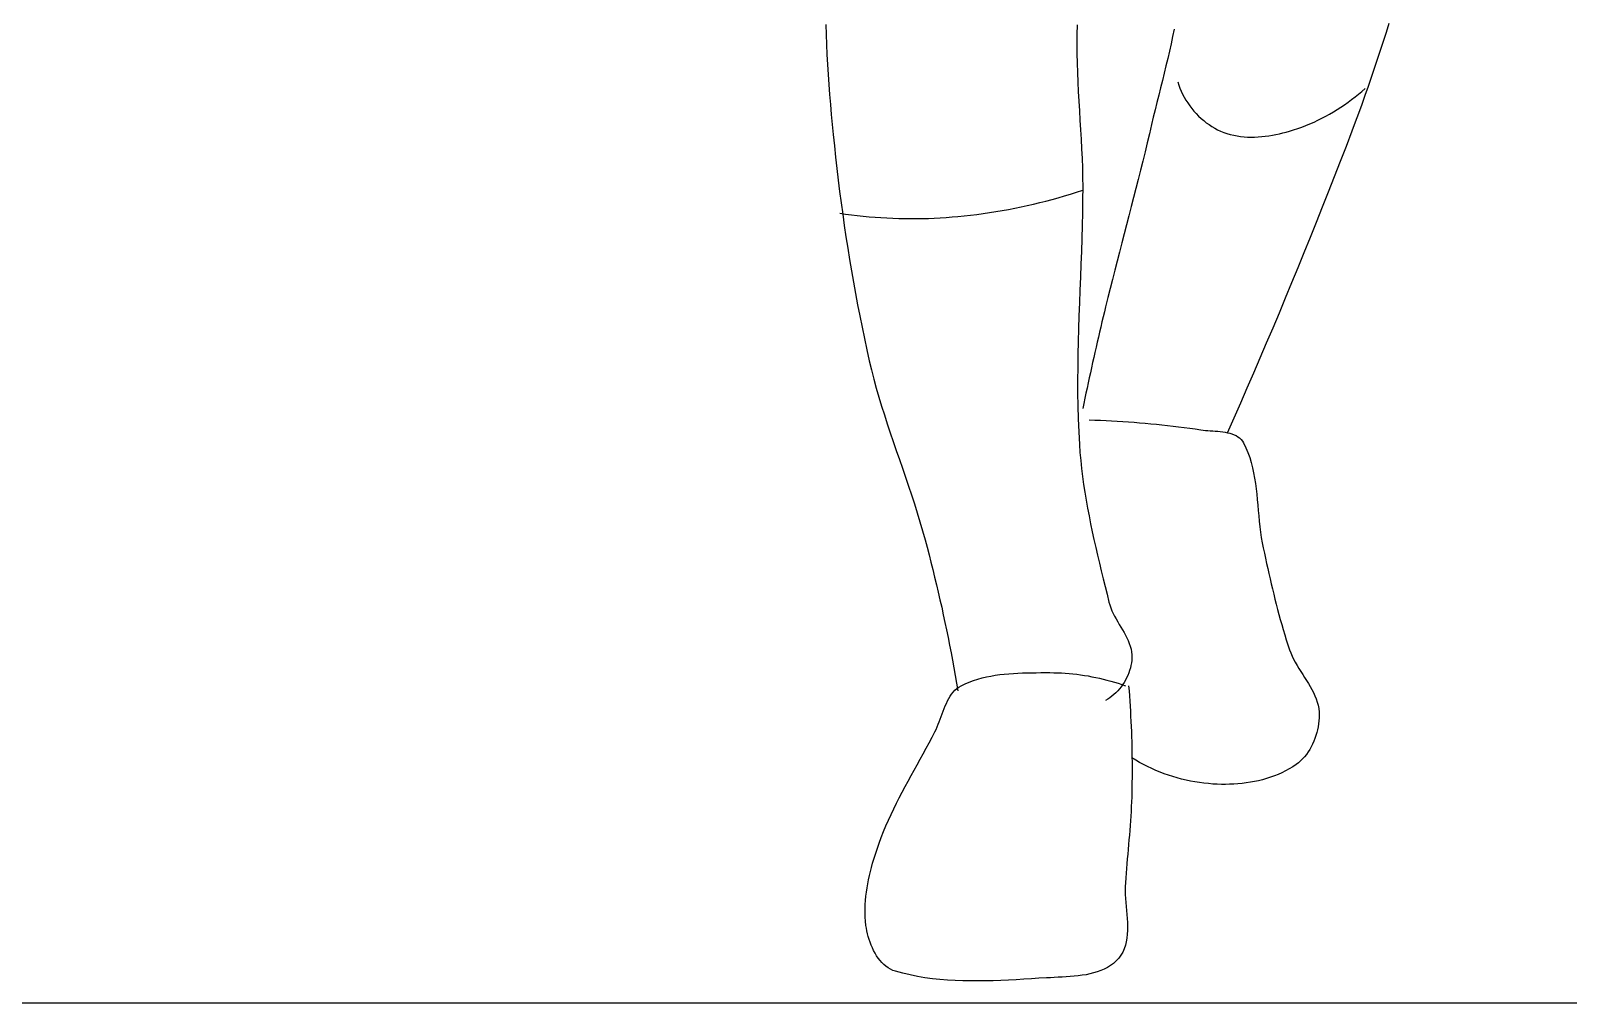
# Model space of a CAD drawing. Header units: inches. Extents: x 21 to 132, y 19 to 196.
# Drawn here: x 77.661 to 78.363, y 47.566 to 48.01 of the extents above; entities that cross this region are included whole.
import ezdxf

# ---------------------------------------------------------------- set-up
doc = ezdxf.new("R2010")
doc.units = ezdxf.units.IN
doc.header["$MEASUREMENT"] = 0
doc.layers.add('fur', color=253, linetype='Continuous')
doc.layers.add('wall', color=7, linetype='Continuous')

# ---------------------------------------------------------------- blocks, each defined once
blk = doc.blocks.new('dp5')
at = {"layer": 'fur', "linetype": 'Continuous'}
for p, q in [((928.06669, 746.32973), (928.17268, 743.17682)), ((1007.1393, 746.13821), (1007.0478, 743.15237)), ((1037.6212, 744.86682), (1037.153, 742.54288)), ((1105.1645, 746.6495), (1104.2632, 743.80026)), ((928.17268, 743.17682), (928.30283, 740.02447)), ((928.30283, 740.02447), (928.4561, 736.8729)), ((1007.0478, 743.15237), (1007.0141, 740.16373)), ((1007.0141, 740.16373), (1007.0316, 737.17278)), ((1036.658, 740.22257), (1036.1401, 737.90535)), ((1037.153, 742.54288), (1036.658, 740.22257)), ((1103.3514, 740.95445), (1102.4288, 738.11242)), ((1104.2632, 743.80026), (1103.3514, 740.95445)), ((928.4561, 736.8729), (928.6315, 733.72244)), ((1007.0316, 737.17278), (1007.0934, 734.17958)), ((1035.6029, 735.591), (1035.0506, 733.27889)), ((1036.1401, 737.90535), (1035.6029, 735.591)), ((1101.4943, 735.27431), (1100.5474, 732.44055)), ((1102.4288, 738.11242), (1101.4943, 735.27431)), ((928.6315, 733.72244), (928.82827, 730.57332)), ((928.82827, 730.57332), (929.04549, 727.4256)), ((1007.0934, 734.17958), (1007.1928, 731.18457)), ((1007.1928, 731.18457), (1007.3231, 728.18801)), ((1034.4868, 730.96882), (1033.9154, 728.66014)), ((1035.0506, 733.27889), (1034.4868, 730.96882)), ((1100.5474, 732.44055), (1099.5873, 729.61148)), ((929.04549, 727.4256), (929.28226, 724.27983)), ((1007.3231, 728.18801), (1007.4775, 725.18998)), ((1007.4775, 725.18998), (1007.6491, 722.19104)), ((1033.34, 726.35258), (1032.7645, 724.04566)), ((1033.9154, 728.66014), (1033.34, 726.35258)), ((1038.7973, 728.23662), (1039.0992, 727.25355)), ((1039.0992, 727.25355), (1039.4516, 726.2791)), ((1039.4516, 726.2791), (1039.8525, 725.31558)), ((1039.8525, 725.31558), (1040.2999, 724.36515)), ((1095.5799, 724.37356), (1096.6208, 725.26171)), ((1096.6208, 725.26171), (1097.6383, 726.172)), ((1098.6133, 726.78731), (1097.6248, 723.9684)), ((1099.5873, 729.61148), (1098.6133, 726.78731)), ((929.28226, 724.27983), (929.53758, 721.13603)), ((929.53758, 721.13603), (929.81057, 717.99461)), ((1007.6491, 722.19104), (1007.8314, 719.1914)), ((1032.1929, 721.73915), (1031.6291, 719.4323)), ((1032.7645, 724.04566), (1032.1929, 721.73915)), ((1040.2999, 724.36515), (1040.7919, 723.43)), ((1040.7919, 723.43), (1041.3266, 722.51236)), ((1041.3266, 722.51236), (1041.9021, 721.61447)), ((1041.9021, 721.61447), (1042.5165, 720.73857)), ((1042.5165, 720.73857), (1043.1678, 719.88692)), ((1090.0576, 720.28199), (1091.2013, 721.05204)), ((1091.2013, 721.05204), (1092.3265, 721.84661)), ((1092.3265, 721.84661), (1093.4319, 722.66548)), ((1093.4319, 722.66548), (1094.5166, 723.50803)), ((1094.5166, 723.50803), (1095.5799, 724.37356)), ((1096.6207, 721.15523), (1095.6006, 718.3478)), ((1097.6248, 723.9684), (1096.6207, 721.15523)), ((929.81057, 717.99461), (930.10057, 714.85579)), ((1007.8314, 719.1914), (1008.0175, 716.19127)), ((1008.0175, 716.19127), (1008.2008, 713.19107)), ((1031.0765, 717.12502), (1030.5392, 714.81663)), ((1031.6291, 719.4323), (1031.0765, 717.12502)), ((1043.1678, 719.88692), (1043.8541, 719.0616)), ((1043.8541, 719.0616), (1044.5735, 718.265)), ((1044.5735, 718.265), (1045.3239, 717.49937)), ((1045.3239, 717.49937), (1046.1035, 716.76679)), ((1046.1035, 716.76679), (1046.9105, 716.06939)), ((1046.9105, 716.06939), (1047.7428, 715.40973)), ((1080.3407, 715.07203), (1081.6018, 715.62619)), ((1081.6018, 715.62619), (1082.8513, 716.20899)), ((1082.8513, 716.20899), (1084.0888, 716.8201)), ((1084.0888, 716.8201), (1085.3127, 717.45902)), ((1085.3127, 717.45902), (1086.5225, 718.12525)), ((1086.5225, 718.12525), (1087.7172, 718.81804)), ((1087.7172, 718.81804), (1088.8958, 719.53723)), ((1088.8958, 719.53723), (1090.0576, 720.28199)), ((1094.5637, 715.54668), (1093.5094, 712.752)), ((1095.6006, 718.3478), (1094.5637, 715.54668)), ((930.10057, 714.85579), (930.40633, 711.71976)), ((930.40633, 711.71976), (930.77458, 708.13171)), ((1008.2008, 713.19107), (1008.3743, 710.19101)), ((1029.8726, 711.93859), (1029.1922, 709.06378)), ((1030.5392, 714.81663), (1029.8726, 711.93859)), ((1047.7428, 715.40973), (1048.5986, 714.78973)), ((1048.5986, 714.78973), (1049.4758, 714.21176)), ((1049.4758, 714.21176), (1050.3725, 713.67805)), ((1050.3725, 713.67805), (1051.287, 713.19065)), ((1051.287, 713.19065), (1052.2171, 712.75214)), ((1052.2171, 712.75214), (1053.22, 712.34271)), ((1053.22, 712.34271), (1054.2436, 711.98812)), ((1054.2436, 711.98812), (1055.286, 711.68628)), ((1055.286, 711.68628), (1056.3451, 711.4355)), ((1056.3451, 711.4355), (1057.419, 711.23376)), ((1057.419, 711.23376), (1058.5054, 711.07881)), ((1058.5054, 711.07881), (1059.6026, 710.96912)), ((1059.6026, 710.96912), (1060.7081, 710.90243)), ((1060.7081, 710.90243), (1061.8203, 710.87686)), ((1061.8203, 710.87686), (1062.9368, 710.89052)), ((1062.9368, 710.89052), (1064.0557, 710.94138)), ((1064.0557, 710.94138), (1065.175, 711.02754)), ((1065.175, 711.02754), (1066.2925, 711.14704)), ((1066.2925, 711.14704), (1067.4063, 711.29793)), ((1067.4063, 711.29793), (1068.5143, 711.47816)), ((1068.5143, 711.47816), (1069.6145, 711.68586)), ((1069.6145, 711.68586), (1070.7047, 711.91905)), ((1070.7047, 711.91905), (1071.7829, 712.17585)), ((1071.7829, 712.17585), (1072.8473, 712.45416)), ((1072.8473, 712.45416), (1073.8954, 712.75214)), ((1073.8954, 712.75214), (1075.2, 713.15437)), ((1075.2, 713.15437), (1076.4978, 713.58797)), ((1076.4978, 713.58797), (1077.7878, 714.05253)), ((1077.7878, 714.05253), (1079.069, 714.54736)), ((1079.069, 714.54736), (1080.3407, 715.07203)), ((1093.5094, 712.752), (1091.6738, 707.95336)), ((930.77458, 708.13171), (931.16195, 704.54499)), ((1008.3743, 710.19101), (1008.5315, 707.19137)), ((1008.5315, 707.19137), (1008.6656, 704.1925)), ((1028.4992, 706.19205), (1027.795, 703.32298)), ((1029.1922, 709.06378), (1028.4992, 706.19205)), ((1091.6738, 707.95336), (1089.8247, 703.15963)), ((931.16195, 704.54499), (931.56894, 700.95981)), ((1008.6656, 704.1925), (1008.7697, 701.19447)), ((1008.7697, 701.19447), (1008.8369, 698.19792)), ((1027.795, 703.32298), (1027.0808, 700.45644)), ((1089.8247, 703.15963), (1087.9624, 698.37087)), ((931.56894, 700.95981), (931.99553, 697.37638)), ((931.99553, 697.37638), (932.44224, 693.79484)), ((1008.8369, 698.19792), (1008.861, 695.20297)), ((1026.358, 697.59192), (1025.628, 694.72916)), ((1027.0808, 700.45644), (1026.358, 697.59192)), ((1087.9624, 698.37087), (1086.0867, 693.58722)), ((932.44224, 693.79484), (932.90932, 690.21576)), ((999.25227, 691.28036), (1001.1885, 691.81533)), ((1001.1885, 691.81533), (1003.1177, 692.37187)), ((1003.1177, 692.37187), (1005.04, 692.94998)), ((1005.04, 692.94998), (1006.9543, 693.5496)), ((1006.9543, 693.5496), (1008.8606, 694.17073)), ((1008.861, 695.20297), (1008.8413, 691.15056)), ((1024.892, 691.86772), (1024.1516, 689.00748)), ((1025.628, 694.72916), (1024.892, 691.86772)), ((1086.0867, 693.58722), (1084.1976, 688.80875)), ((932.47054, 686.94468), (934.31094, 686.67835)), ((932.90932, 690.21576), (933.39708, 686.63905)), ((933.39708, 686.63905), (933.90577, 683.06522)), ((934.31094, 686.67835), (936.15561, 686.43458)), ((973.62189, 686.3356), (975.61395, 686.58147)), ((975.61395, 686.58147), (977.6039, 686.85011)), ((977.6039, 686.85011), (979.59147, 687.14124)), ((979.59147, 687.14124), (981.57631, 687.45499)), ((981.57631, 687.45499), (983.55786, 687.79129)), ((983.55786, 687.79129), (985.53604, 688.14987)), ((985.53604, 688.14987), (987.51024, 688.5308)), ((987.51024, 688.5308), (989.48008, 688.93393)), ((989.48008, 688.93393), (991.44545, 689.3592)), ((991.44545, 689.3592), (993.40556, 689.8066)), ((993.40556, 689.8066), (995.36042, 690.27593)), ((995.36042, 690.27593), (997.30939, 690.76725)), ((997.30939, 690.76725), (999.25227, 691.28036)), ((1008.786, 687.09746), (1008.7004, 683.04393)), ((1008.8413, 691.15056), (1008.786, 687.09746)), ((1024.1516, 689.00748), (1023.4079, 686.14801)), ((1084.1976, 688.80875), (1082.2953, 684.03533)), ((933.90577, 683.06522), (934.4359, 679.49447)), ((936.15561, 686.43458), (938.0042, 686.21344)), ((938.0042, 686.21344), (939.85637, 686.01478)), ((939.85637, 686.01478), (941.71169, 685.83867)), ((941.71169, 685.83867), (943.56974, 685.68513)), ((943.56974, 685.68513), (945.43003, 685.55428)), ((945.43003, 685.55428), (947.29228, 685.44591)), ((947.29228, 685.44591), (949.1558, 685.36017)), ((949.1558, 685.36017), (951.0205, 685.29706)), ((951.0205, 685.29706), (952.88577, 685.2565)), ((952.88577, 685.2565), (954.75131, 685.2387)), ((954.75131, 685.2387), (956.61665, 685.24347)), ((956.61665, 685.24347), (958.48128, 685.271)), ((958.48128, 685.271), (960.34501, 685.32108)), ((960.34501, 685.32108), (962.20726, 685.39393)), ((962.20726, 685.39393), (964.06756, 685.48948)), ((964.06756, 685.48948), (965.92561, 685.60765)), ((965.92561, 685.60765), (967.78106, 685.74866)), ((967.78106, 685.74866), (969.6333, 685.91237)), ((969.6333, 685.91237), (971.62823, 686.11264)), ((971.62823, 686.11264), (973.62189, 686.3356)), ((1008.7004, 683.04393), (1008.59, 678.99005)), ((1022.6622, 683.28896), (1021.916, 680.42998)), ((1023.4079, 686.14801), (1022.6622, 683.28896)), ((1082.2953, 684.03533), (1080.3798, 679.26709)), ((934.4359, 679.49447), (934.98754, 675.92702)), ((1008.59, 678.99005), (1008.4599, 674.93589)), ((1021.1706, 677.57093), (1020.4274, 674.71117)), ((1021.916, 680.42998), (1021.1706, 677.57093)), ((1080.3798, 679.26709), (1078.451, 674.50425)), ((934.98754, 675.92702), (935.5611, 672.36306)), ((935.5611, 672.36306), (936.15701, 668.80296)), ((1008.4599, 674.93589), (1008.3157, 670.88159)), ((1020.4274, 674.71117), (1019.6874, 671.85065)), ((1078.451, 674.50425), (1076.509, 669.74666)), ((936.15701, 668.80296), (936.77533, 665.24699)), ((1008.3157, 670.88159), (1008.1629, 666.82723)), ((1018.9525, 668.98908), (1018.2235, 666.12583)), ((1019.6874, 671.85065), (1018.9525, 668.98908)), ((1076.509, 669.74666), (1074.5538, 664.99446)), ((936.77533, 665.24699), (937.41663, 661.69543)), ((1008.0066, 662.77286), (1007.8524, 658.71884)), ((1008.1629, 666.82723), (1008.0066, 662.77286)), ((1017.502, 663.26082), (1016.7894, 660.39371)), ((1018.2235, 666.12583), (1017.502, 663.26082)), ((1074.5538, 664.99446), (1072.5856, 660.24766)), ((937.41663, 661.69543), (938.08097, 658.14829)), ((938.08097, 658.14829), (938.76886, 654.60612)), ((1007.8524, 658.71884), (1007.7054, 654.66503)), ((1016.0869, 657.52408), (1015.7011, 655.9297)), ((1016.7894, 660.39371), (1016.0869, 657.52408)), ((1072.5856, 660.24766), (1070.604, 655.50639)), ((938.76886, 654.60612), (939.48062, 651.069)), ((1007.7054, 654.66503), (1007.5713, 650.61158)), ((1014.9375, 652.7391), (1014.5593, 651.14276)), ((1015.318, 654.33475), (1014.9375, 652.7391)), ((1015.7011, 655.9297), (1015.318, 654.33475)), ((1070.604, 655.50639), (1068.6095, 650.77066)), ((939.48062, 651.069), (940.21642, 647.53733)), ((1007.5713, 650.61158), (1007.4555, 646.55875)), ((1013.811, 647.94845), (1013.4407, 646.35035)), ((1014.1839, 649.54585), (1013.811, 647.94845)), ((1014.5593, 651.14276), (1014.1839, 649.54585)), ((1068.6095, 650.77066), (1066.6019, 646.04053)), ((940.21642, 647.53733), (940.97666, 644.01127)), ((940.97666, 644.01127), (941.76163, 640.49103)), ((1007.4555, 646.55875), (1007.3631, 642.50648)), ((1012.7078, 643.15226), (1012.3451, 641.55248)), ((1013.073, 644.75162), (1012.7078, 643.15226)), ((1013.4407, 646.35035), (1013.073, 644.75162)), ((1066.6019, 646.04053), (1064.5811, 641.31607)), ((941.76163, 640.49103), (942.44048, 637.62483)), ((1007.2997, 638.45492), (1007.2706, 634.40426)), ((1007.3631, 642.50648), (1007.2997, 638.45492)), ((1011.6277, 638.35103), (1011.2728, 636.74943)), ((1011.9851, 639.952), (1011.6277, 638.35103)), ((1012.3451, 641.55248), (1011.9851, 639.952)), ((1064.5811, 641.31607), (1062.5473, 636.59736)), ((942.44048, 637.62483), (943.17081, 634.77258)), ((943.17081, 634.77258), (943.94751, 631.93293)), ((1007.2706, 634.40426), (1007.2813, 630.35452)), ((1010.5708, 633.54448), (1010.2236, 631.94127)), ((1010.9204, 635.1472), (1010.5708, 633.54448)), ((1011.2728, 636.74943), (1010.9204, 635.1472)), ((1062.5473, 636.59736), (1060.5005, 631.88432)), ((943.94751, 631.93293), (944.76526, 629.10449)), ((944.76526, 629.10449), (945.61937, 626.28593)), ((1007.2813, 630.35452), (1007.337, 626.30589)), ((1009.537, 628.73309), (1009.1975, 627.1282)), ((1009.8789, 630.33742), (1009.537, 628.73309)), ((1010.2236, 631.94127), (1009.8789, 630.33742)), ((1060.5005, 631.88432), (1058.4407, 627.17716)), ((945.61937, 626.28593), (946.50437, 623.47577)), ((1007.337, 626.30589), (1007.4433, 622.25839)), ((1009.1975, 627.1282), (1008.8608, 625.52281)), ((1058.4407, 627.17716), (1056.3678, 622.47589)), ((946.50437, 623.47577), (947.41536, 620.67255)), ((947.41536, 620.67255), (948.34736, 617.87493)), ((1007.4433, 622.25839), (1007.6054, 618.21229)), ((1010.9252, 621.90982), (1012.6862, 621.85491)), ((1012.6862, 621.85491), (1014.4472, 621.78941)), ((1014.4472, 621.78941), (1016.2079, 621.71341)), ((1016.2079, 621.71341), (1017.9684, 621.62683)), ((1017.9684, 621.62683), (1019.7285, 621.52967)), ((1019.7285, 621.52967), (1021.4882, 621.422)), ((1021.4882, 621.422), (1023.2474, 621.30383)), ((1023.2474, 621.30383), (1025.0058, 621.17508)), ((1025.0058, 621.17508), (1026.7637, 621.03589)), ((1026.7637, 621.03589), (1028.5205, 620.88613)), ((1028.5205, 620.88613), (1030.2766, 620.72593)), ((1030.2766, 620.72593), (1032.0316, 620.55522)), ((1032.0316, 620.55522), (1033.7855, 620.374)), ((1033.7855, 620.374), (1035.5381, 620.18234)), ((1035.5381, 620.18234), (1037.2894, 619.98018)), ((1037.2894, 619.98018), (1039.0394, 619.76765)), ((1039.0394, 619.76765), (1040.7879, 619.54462)), ((1040.7879, 619.54462), (1042.5347, 619.31107)), ((1042.5347, 619.31107), (1044.28, 619.06723)), ((1044.28, 619.06723), (1046.0233, 618.81289)), ((1056.3678, 622.47589), (1054.2821, 617.7805)), ((948.34736, 617.87493), (949.29512, 615.08158)), ((949.29512, 615.08158), (950.25361, 612.29104)), ((1007.6054, 618.21229), (1007.8287, 614.16744)), ((1007.8287, 614.16744), (1008.011, 611.65408)), ((1046.0233, 618.81289), (1046.7318, 618.71916)), ((1046.7318, 618.71916), (1047.4651, 618.64155)), ((1047.4651, 618.64155), (1048.2183, 618.57535)), ((1048.2183, 618.57535), (1048.9869, 618.51616)), ((1048.9869, 618.51616), (1049.7659, 618.45893)), ((1049.7659, 618.45893), (1050.5507, 618.39932)), ((1050.5507, 618.39932), (1051.3362, 618.33235)), ((1051.3362, 618.33235), (1052.1179, 618.25368)), ((1052.1179, 618.25368), (1052.8907, 618.15842)), ((1052.8907, 618.15842), (1053.65, 618.04193)), ((1053.65, 618.04193), (1054.391, 617.89959)), ((1054.391, 617.89959), (1055.109, 617.72671)), ((1055.109, 617.72671), (1055.7989, 617.51866)), ((1055.7989, 617.51866), (1056.4561, 617.27069)), ((1056.4561, 617.27069), (1057.0757, 616.97816)), ((1057.0757, 616.97816), (1057.6531, 616.63639)), ((1057.6531, 616.63639), (1058.1833, 616.24076)), ((1058.1833, 616.24076), (1058.6617, 615.78656)), ((1058.6617, 615.78656), (1059.0831, 615.26911)), ((1059.0831, 615.26911), (1059.4433, 614.68371)), ((1059.4433, 614.68371), (1060.1786, 613.18087)), ((950.25361, 612.29104), (951.21776, 609.50183)), ((951.21776, 609.50183), (952.18241, 606.71269)), ((1008.011, 611.65408), (1008.2381, 609.14528)), ((1060.1786, 613.18087), (1060.8218, 611.64645)), ((1060.8218, 611.64645), (1061.3802, 610.0831)), ((1061.3802, 610.0831), (1061.8621, 608.49354)), ((952.18241, 606.71269), (953.14264, 603.92207)), ((1008.2381, 609.14528), (1008.5075, 606.64075)), ((1008.5075, 606.64075), (1008.8165, 604.14063)), ((1061.8621, 608.49354), (1062.2753, 606.88031)), ((1062.2753, 606.88031), (1062.6278, 605.24607)), ((1062.6278, 605.24607), (1062.9275, 603.59354)), ((953.14264, 603.92207), (954.09327, 601.12873)), ((954.09327, 601.12873), (955.0292, 598.33111)), ((1008.8165, 604.14063), (1009.1629, 601.64457)), ((1009.1629, 601.64457), (1009.544, 599.15257)), ((1062.9275, 603.59354), (1063.1825, 601.92539)), ((1063.1825, 601.92539), (1063.4006, 600.24415)), ((1063.4006, 600.24415), (1063.5897, 598.5526)), ((955.0292, 598.33111), (955.9453, 595.52789)), ((955.9453, 595.52789), (956.83667, 592.71766)), ((1009.544, 599.15257), (1009.9574, 596.66443)), ((1009.9574, 596.66443), (1010.4003, 594.18007)), ((1063.5897, 598.5526), (1063.7579, 596.85335)), ((1063.7579, 596.85335), (1063.913, 595.14899)), ((1063.913, 595.14899), (1064.0629, 593.44225)), ((956.83667, 592.71766), (957.69793, 589.89903)), ((957.69793, 589.89903), (958.52437, 587.07052)), ((1010.4003, 594.18007), (1010.8706, 591.69943)), ((1010.8706, 591.69943), (1011.3655, 589.22221)), ((1064.0629, 593.44225), (1064.2157, 591.73571)), ((1064.2157, 591.73571), (1064.3793, 590.03212)), ((1064.3793, 590.03212), (1064.5617, 588.33406)), ((958.52437, 587.07052), (959.31067, 584.2308)), ((1011.3655, 589.22221), (1011.8826, 586.74843)), ((1011.8826, 586.74843), (1012.4193, 584.27798)), ((1064.5617, 588.33406), (1064.7706, 586.6442)), ((1064.7706, 586.6442), (1065.0143, 584.96512)), ((959.31067, 584.2308), (959.93536, 581.88261)), ((959.93536, 581.88261), (960.54878, 579.53121)), ((1012.4193, 584.27798), (1012.9732, 581.8106)), ((1012.9732, 581.8106), (1013.5417, 579.34628)), ((1065.0143, 584.96512), (1065.3003, 583.29957)), ((1065.3003, 583.29957), (1065.637, 581.65016)), ((1065.637, 581.65016), (1065.9952, 580.03661)), ((960.54878, 579.53121), (961.15092, 577.17658)), ((961.15092, 577.17658), (961.74172, 574.81894)), ((1013.5417, 579.34628), (1014.1222, 576.8849)), ((1014.1222, 576.8849), (1014.7125, 574.42632)), ((1065.9952, 580.03661), (1066.3533, 578.42247)), ((1066.3533, 578.42247), (1066.7123, 576.80802)), ((1066.7123, 576.80802), (1067.0731, 575.1937)), ((961.74172, 574.81894), (962.32109, 572.45822)), ((962.32109, 572.45822), (962.88891, 570.09462)), ((1014.7125, 574.42632), (1015.3099, 571.97033)), ((1015.3099, 571.97033), (1015.9119, 569.51686)), ((1067.0731, 575.1937), (1067.4369, 573.57977)), ((1067.4369, 573.57977), (1067.8045, 571.96658)), ((1067.8045, 571.96658), (1068.177, 570.35447)), ((962.88891, 570.09462), (963.44552, 567.72823)), ((963.44552, 567.72823), (963.99064, 565.35903)), ((1015.9119, 569.51686), (1016.5158, 567.06584)), ((1016.5158, 567.06584), (1017.1194, 564.61714)), ((1068.177, 570.35447), (1068.5551, 568.7438)), ((1068.5551, 568.7438), (1068.9399, 567.13488)), ((1068.9399, 567.13488), (1069.3326, 565.52799)), ((963.99064, 565.35903), (964.52428, 562.98717)), ((964.52428, 562.98717), (965.04642, 560.61286)), ((1017.1194, 564.61714), (1017.378, 563.70342)), ((1017.378, 563.70342), (1017.6949, 562.80374)), ((1017.6949, 562.80374), (1018.0621, 561.91661)), ((1018.0621, 561.91661), (1018.4717, 561.04015)), ((1018.4717, 561.04015), (1018.916, 560.17267)), ((1069.3326, 565.52799), (1069.7338, 563.92358)), ((1069.7338, 563.92358), (1070.1447, 562.32198)), ((1070.1447, 562.32198), (1070.5663, 560.72343)), ((965.04642, 560.61286), (965.55708, 558.23588)), ((965.55708, 558.23588), (966.05632, 555.8566)), ((1018.916, 560.17267), (1019.3868, 559.31254)), ((1019.3868, 559.31254), (1019.8764, 558.4579)), ((1019.8764, 558.4579), (1020.3769, 557.60709)), ((1020.3769, 557.60709), (1020.8801, 556.75837)), ((1020.8801, 556.75837), (1021.3784, 555.91004)), ((1070.5663, 560.72343), (1070.9994, 559.12838)), ((1070.9994, 559.12838), (1071.445, 557.537)), ((1071.445, 557.537), (1071.9042, 555.94976)), ((966.05632, 555.8566), (966.54407, 553.47493)), ((966.54407, 553.47493), (967.02012, 551.09102)), ((1021.3784, 555.91004), (1021.8638, 555.06031)), ((1021.8638, 555.06031), (1022.3284, 554.20761)), ((1022.3284, 554.20761), (1022.7642, 553.35003)), ((1022.7642, 553.35003), (1023.1633, 552.48594)), ((1023.1633, 552.48594), (1023.5178, 551.61366)), ((1023.5178, 551.61366), (1023.82, 550.73139)), ((1071.9042, 555.94976), (1072.3778, 554.36704)), ((1072.3778, 554.36704), (1072.867, 552.78908)), ((1072.867, 552.78908), (1073.3725, 551.21627)), ((1073.3725, 551.21627), (1073.8954, 549.64889)), ((967.02012, 551.09102), (967.48476, 548.70494)), ((967.48476, 548.70494), (967.93769, 546.31679)), ((967.93769, 546.31679), (968.37914, 543.92669)), ((1023.82, 550.73139), (1024.0617, 549.83735)), ((1024.0617, 549.83735), (1024.2351, 548.92994)), ((1024.2351, 548.92994), (1024.3323, 548.00746)), ((1024.3455, 547.06807), (1024.2948, 546.27809)), ((1024.3323, 548.00746), (1024.3455, 547.06807)), ((1073.8954, 549.64889), (1074.275, 548.63093)), ((1074.275, 548.63093), (1074.7102, 547.63039)), ((1074.7102, 547.63039), (1075.1932, 546.64494)), ((1075.1932, 546.64494), (1075.7164, 545.67238)), ((968.37914, 543.92669), (968.80896, 541.53458)), ((968.80896, 541.53458), (969.22716, 539.14073)), ((979.98031, 541.36254), (981.37982, 541.60274)), ((981.37982, 541.60274), (982.79089, 541.80371)), ((982.79089, 541.80371), (984.2117, 541.96899)), ((984.2117, 541.96899), (985.64028, 542.10208)), ((985.64028, 542.10208), (987.07474, 542.20639)), ((987.07474, 542.20639), (988.51327, 542.28547)), ((988.51327, 542.28547), (989.95397, 542.34277)), ((989.95397, 542.34277), (991.39487, 542.38168)), ((991.39487, 542.38168), (992.83417, 542.40575)), ((992.83417, 542.40575), (994.27004, 542.41842)), ((994.27004, 542.41842), (995.70051, 542.42315)), ((995.70051, 542.42315), (997.12362, 542.42343)), ((997.12362, 542.42343), (998.53763, 542.4228)), ((998.53763, 542.4228), (999.74332, 542.41219)), ((999.74332, 542.41219), (1000.9503, 542.38042)), ((1000.9503, 542.38042), (1002.1579, 542.32754)), ((1002.1579, 542.32754), (1003.3656, 542.25374)), ((1003.3656, 542.25374), (1004.573, 542.159)), ((1004.573, 542.159), (1005.7795, 542.04349)), ((1005.7795, 542.04349), (1006.9846, 541.90731)), ((1006.9846, 541.90731), (1008.1878, 541.7504)), ((1008.1878, 541.7504), (1009.3883, 541.57304)), ((1009.3883, 541.57304), (1010.5859, 541.37525)), ((1023.0416, 541.56057), (1022.6898, 540.80274)), ((1023.3552, 542.33093), (1023.0416, 541.56057)), ((1023.6292, 543.11121), (1023.3552, 542.33093)), ((1023.8617, 543.89867), (1023.6292, 543.11121)), ((1024.0511, 544.69071), (1023.8617, 543.89867)), ((1024.1961, 545.48472), (1024.0511, 544.69071)), ((1024.2948, 546.27809), (1024.1961, 545.48472)), ((1075.7164, 545.67238), (1076.2714, 544.71043)), ((1076.2714, 544.71043), (1076.8511, 543.75689)), ((1076.8511, 543.75689), (1077.4475, 542.80954)), ((1077.4475, 542.80954), (1078.0528, 541.86609)), ((1078.0528, 541.86609), (1078.6594, 540.92435)), ((968.15807, 536.28857), (968.70669, 536.87296)), ((968.70669, 536.87296), (969.30456, 537.40519)), ((969.22716, 539.14073), (969.63365, 536.74508)), ((969.30456, 537.40519), (969.95602, 537.88037)), ((969.95602, 537.88037), (970.66561, 538.29362)), ((970.66561, 538.29362), (971.9314, 538.90501)), ((971.9314, 538.90501), (973.22205, 539.45304)), ((973.22205, 539.45304), (974.53547, 539.941)), ((974.53547, 539.941), (975.86991, 540.3725)), ((975.86991, 540.3725), (977.22346, 540.75094)), ((977.22346, 540.75094), (978.59418, 541.07982)), ((978.59418, 541.07982), (979.98031, 541.36254)), ((1010.5859, 541.37525), (1011.7799, 541.15712)), ((1011.7799, 541.15712), (1012.9699, 540.91871)), ((1012.9699, 540.91871), (1014.1554, 540.66016)), ((1014.1554, 540.66016), (1015.3357, 540.3815)), ((1015.3357, 540.3815), (1016.5104, 540.08295)), ((1016.5104, 540.08295), (1017.6788, 539.76451)), ((1017.6788, 539.76451), (1018.8407, 539.42621)), ((1018.8407, 539.42621), (1019.9951, 539.06829)), ((1019.8697, 536.66687), (1019.2965, 536.07076)), ((1020.4161, 537.29402), (1019.8697, 536.66687)), ((1019.9951, 539.06829), (1021.142, 538.69073)), ((1020.934, 537.94958), (1020.4161, 537.29402)), ((1021.422, 538.63087), (1020.934, 537.94958)), ((1021.142, 538.69073), (1022.2805, 538.29362)), ((1021.8783, 539.33525), (1021.422, 538.63087)), ((1022.3016, 540.06012), (1021.8783, 539.33525)), ((1022.6898, 540.80274), (1022.3016, 540.06012)), ((1023.3128, 538.29362), (1023.4386, 536.69759)), ((1023.4386, 536.69759), (1023.5567, 535.10079)), ((1078.6594, 540.92435), (1079.2592, 539.98201)), ((1079.2592, 539.98201), (1079.8448, 539.03698)), ((1079.8448, 539.03698), (1080.4082, 538.08677)), ((1080.4082, 538.08677), (1080.9416, 537.12937)), ((1080.9416, 537.12937), (1081.4375, 536.16242)), ((965.31716, 531.14894), (965.64723, 531.96133)), ((965.64723, 531.96133), (965.99509, 532.75579)), ((965.99509, 532.75579), (966.36523, 533.52749)), ((966.36523, 533.52749), (966.76206, 534.27148)), ((966.76206, 534.27148), (967.19027, 534.98296)), ((967.19027, 534.98296), (967.65414, 535.65698)), ((967.65414, 535.65698), (968.15807, 536.28857)), ((1016.7694, 534.04946), (1016.087, 533.64818)), ((1017.4332, 534.495), (1016.7694, 534.04946)), ((1018.0767, 534.98219), (1017.4332, 534.495)), ((1018.6984, 535.5083), (1018.0767, 534.98219)), ((1019.2965, 536.07076), (1018.6984, 535.5083)), ((1023.5567, 535.10079), (1023.6671, 533.50332)), ((1023.6671, 533.50332), (1023.7695, 531.90515)), ((1023.7695, 531.90515), (1023.8641, 530.30632)), ((1081.4375, 536.16242), (1081.8878, 535.18369)), ((1081.8878, 535.18369), (1082.2849, 534.19096)), ((1082.2849, 534.19096), (1082.6212, 533.18197)), ((1082.6212, 533.18197), (1082.8885, 532.15456)), ((1082.8885, 532.15456), (1083.0795, 531.10638)), ((963.45911, 526.17374), (963.77664, 526.99051)), ((963.77664, 526.99051), (964.085, 527.81877)), ((964.085, 527.81877), (964.38873, 528.65365)), ((964.38873, 528.65365), (964.69239, 529.49021)), ((964.69239, 529.49021), (965.00033, 530.32362)), ((965.00033, 530.32362), (965.31716, 531.14894)), ((1023.8641, 530.30632), (1023.951, 528.70706)), ((1023.951, 528.70706), (1024.03, 527.10728)), ((1024.03, 527.10728), (1024.1011, 525.50708)), ((1083.1399, 527.28072), (1083.0368, 526.34753)), ((1083.0795, 531.10638), (1083.1861, 530.03523)), ((1083.1994, 528.20877), (1083.1399, 527.28072)), ((1083.1861, 530.03523), (1083.215, 529.12806)), ((1083.215, 529.12806), (1083.1994, 528.20877)), ((961.49332, 522.10424), (962.40718, 523.84146)), ((962.40718, 523.84146), (962.77893, 524.59431)), ((962.77893, 524.59431), (963.12806, 525.37339)), ((963.12806, 525.37339), (963.45911, 526.17374)), ((1024.1011, 525.50708), (1024.1646, 523.90646)), ((1024.1646, 523.90646), (1024.2202, 522.3056)), ((1024.2202, 522.3056), (1024.2679, 520.70445)), ((1082.2021, 522.63111), (1081.8906, 521.72342)), ((1082.4729, 523.55082), (1082.2021, 522.63111)), ((1082.7028, 524.47904), (1082.4729, 523.55082)), ((1082.8908, 525.41245), (1082.7028, 524.47904)), ((1083.0368, 526.34753), (1082.8908, 525.41245)), ((958.68296, 516.91942), (959.62834, 518.64445)), ((959.62834, 518.64445), (960.56601, 520.37235)), ((960.56601, 520.37235), (961.49332, 522.10424)), ((1024.2679, 520.70445), (1024.3077, 519.10313)), ((1024.3077, 519.10313), (1024.3398, 517.50167)), ((1024.3398, 517.50167), (1024.364, 515.90014)), ((1079.7469, 517.48591), (1079.2048, 516.72276)), ((1080.252, 518.28177), (1079.7469, 517.48591)), ((1080.7195, 519.10695), (1080.252, 518.28177)), ((1081.1488, 519.95787), (1080.7195, 519.10695)), ((1081.5394, 520.83117), (1081.1488, 519.95787)), ((1081.8906, 521.72342), (1081.5394, 520.83117)), ((955.83007, 511.74963), (956.78091, 513.47318)), ((956.78091, 513.47318), (957.73288, 515.19607)), ((957.73288, 515.19607), (958.68296, 516.91942)), ((1025.5486, 514.85595), (1024.3451, 515.58302)), ((1024.364, 515.90014), (1024.3804, 514.29854)), ((1024.3804, 514.29854), (1024.3892, 512.697)), ((1024.3892, 512.697), (1024.3899, 511.09554)), ((1026.7748, 514.15942), (1025.5486, 514.85595)), ((1028.0222, 513.49395), (1026.7748, 514.15942)), ((1029.2897, 512.85983), (1028.0222, 513.49395)), ((1030.5756, 512.25762), (1029.2897, 512.85983)), ((1074.9013, 512.80418), (1073.8091, 512.13871)), ((1075.96, 513.51847), (1074.9013, 512.80418)), ((1076.6783, 514.06625), (1075.96, 513.51847)), ((1077.3625, 514.66405), (1076.6783, 514.06625)), ((1078.0121, 515.3084), (1077.3625, 514.66405)), ((1078.6263, 515.99575), (1078.0121, 515.3084)), ((1079.2048, 516.72276), (1078.6263, 515.99575)), ((953.01165, 506.56306), (953.94246, 508.29575)), ((953.94246, 508.29575), (954.88287, 510.02425)), ((954.88287, 510.02425), (955.83007, 511.74963)), ((1024.3678, 507.89318), (1024.3451, 506.29235)), ((1024.3828, 509.49429), (1024.3678, 507.89318)), ((1024.3899, 511.09554), (1024.3828, 509.49429)), ((1031.8788, 511.6876), (1030.5756, 512.25762)), ((1033.1978, 511.15032), (1031.8788, 511.6876)), ((1034.5314, 510.64607), (1033.1978, 511.15032)), ((1035.8784, 510.17531), (1034.5314, 510.64607)), ((1037.2372, 509.73848), (1035.8784, 510.17531)), ((1038.6065, 509.33591), (1037.2372, 509.73848)), ((1039.9851, 508.96805), (1038.6065, 509.33591)), ((1041.3715, 508.63539), (1039.9851, 508.96805)), ((1042.7645, 508.3382), (1041.3715, 508.63539)), ((1044.1628, 508.07699), (1042.7645, 508.3382)), ((1045.5647, 507.85213), (1044.1628, 508.07699)), ((1046.9694, 507.66405), (1045.5647, 507.85213)), ((1048.3752, 507.51317), (1046.9694, 507.66405)), ((1060.2803, 507.74195), (1058.9753, 507.58132)), ((1061.5809, 507.93903), (1060.2803, 507.74195)), ((1062.8745, 508.17355), (1061.5809, 507.93903)), ((1064.1589, 508.44646), (1062.8745, 508.17355)), ((1065.4314, 508.75895), (1064.1589, 508.44646)), ((1066.6899, 509.11197), (1065.4314, 508.75895)), ((1067.9317, 509.50648), (1066.6899, 509.11197)), ((1069.1547, 509.94366), (1067.9317, 509.50648)), ((1070.3563, 510.4244), (1069.1547, 509.94366)), ((1071.5342, 510.94981), (1070.3563, 510.4244)), ((1072.6859, 511.52088), (1071.5342, 510.94981)), ((1073.8091, 512.13871), (1072.6859, 511.52088)), ((950.30502, 501.32777), (951.19009, 503.08025)), ((951.19009, 503.08025), (952.09323, 504.82496)), ((952.09323, 504.82496), (953.01165, 506.56306)), ((1024.2675, 503.29306), (1024.2095, 501.79426)), ((1024.313, 504.79246), (1024.2675, 503.29306)), ((1024.3451, 506.29235), (1024.313, 504.79246)), ((1049.7806, 507.39993), (1048.3752, 507.51317)), ((1051.1848, 507.32466), (1049.7806, 507.39993)), ((1052.4664, 507.28841), (1051.1848, 507.32466)), ((1053.758, 507.28242), (1052.4664, 507.28841)), ((1055.0571, 507.30764), (1053.758, 507.28242)), ((1056.3612, 507.36519), (1055.0571, 507.30764)), ((1057.668, 507.45611), (1056.3612, 507.36519)), ((1058.9753, 507.58132), (1057.668, 507.45611)), ((948.60087, 497.7947), (949.44104, 499.56631)), ((949.44104, 499.56631), (950.30502, 501.32777)), ((1024.06, 498.79795), (1023.9706, 497.30044)), ((1024.14, 500.29591), (1024.06, 498.79795)), ((1024.2095, 501.79426), (1024.14, 500.29591)), ((946.25212, 492.40727), (947.00361, 494.21639)), ((947.00361, 494.21639), (947.78746, 496.01181)), ((947.78746, 496.01181), (948.60087, 497.7947)), ((1023.7673, 494.3064), (1023.6554, 492.80984)), ((1023.8726, 495.80328), (1023.7673, 494.3064)), ((1023.9706, 497.30044), (1023.8726, 495.80328)), ((944.4249, 487.50664), (944.85815, 488.74328)), ((944.85815, 488.74328), (945.53608, 490.58333)), ((945.53608, 490.58333), (946.25212, 492.40727)), ((1023.2905, 488.32141), (1023.1627, 486.82565)), ((1023.4161, 489.81738), (1023.2905, 488.32141)), ((1023.5379, 491.31345), (1023.4161, 489.81738)), ((1023.6554, 492.80984), (1023.5379, 491.31345)), ((942.8247, 482.46349), (943.20058, 483.73716)), ((943.20058, 483.73716), (943.5939, 485.0028)), ((943.5939, 485.0028), (944.00271, 486.25955)), ((944.00271, 486.25955), (944.4249, 487.50664)), ((1022.9034, 483.83428), (1022.7739, 482.33866)), ((1023.0332, 485.32993), (1022.9034, 483.83428)), ((1023.1627, 486.82565), (1023.0332, 485.32993)), ((941.82355, 478.60207), (942.13408, 479.89511)), ((942.13408, 479.89511), (942.46857, 481.18254)), ((942.46857, 481.18254), (942.8247, 482.46349)), ((1022.5201, 479.34736), (1022.3981, 477.85157)), ((1022.6458, 480.84305), (1022.5201, 479.34736)), ((1022.7739, 482.33866), (1022.6458, 480.84305)), ((940.86248, 473.38927), (941.05638, 474.69694)), ((941.05638, 474.69694), (941.28264, 476.0022)), ((941.28264, 476.0022), (941.53902, 477.30413)), ((941.53902, 477.30413), (941.82355, 478.60207)), ((1022.2191, 475.15489), (1022.2114, 473.93141)), ((1022.2114, 473.93141), (1022.2475, 472.6892)), ((1022.2805, 476.35571), (1022.2191, 475.15489)), ((1022.3981, 477.85157), (1022.2805, 476.35571)), ((940.45248, 468.15009), (940.49592, 469.45952)), ((940.49592, 469.45952), (940.58018, 470.76975)), ((940.58018, 470.76975), (940.70305, 472.07995)), ((940.70305, 472.07995), (940.86248, 473.38927)), ((1022.2475, 472.6892), (1022.318, 471.43238)), ((1022.318, 471.43238), (1022.4131, 470.16495)), ((1022.4131, 470.16495), (1022.5231, 468.8909)), ((940.45192, 466.84217), (940.45248, 468.15009)), ((940.49648, 465.5366), (940.45192, 466.84217)), ((940.58803, 464.23421), (940.49648, 465.5366)), ((940.72897, 462.93582), (940.58803, 464.23421)), ((1022.5231, 468.8909), (1022.6384, 467.61422)), ((1022.6384, 467.61422), (1022.7493, 466.33901)), ((1022.7493, 466.33901), (1022.846, 465.0693)), ((1022.846, 465.0693), (1022.919, 463.80901)), ((940.85569, 462.07344), (940.72897, 462.93582)), ((941.0175, 461.19401), (940.85569, 462.07344)), ((941.21455, 460.30274), (941.0175, 461.19401)), ((941.4469, 459.40503), (941.21455, 460.30274)), ((941.71456, 458.50616), (941.4469, 459.40503)), ((1022.899, 460.12534), (1022.7803, 458.94327)), ((1022.9551, 461.33306), (1022.899, 460.12534)), ((1022.919, 463.80901), (1022.9587, 462.56221)), ((1022.9587, 462.56221), (1022.9551, 461.33306)), ((942.01759, 457.61142), (941.71456, 458.50616)), ((942.35607, 456.72604), (942.01759, 457.61142)), ((942.73013, 455.8554), (942.35607, 456.72604)), ((943.13985, 455.00476), (942.73013, 455.8554)), ((943.58529, 454.17941), (943.13985, 455.00476)), ((1021.488, 454.55095), (1020.9122, 453.55702)), ((1021.9531, 455.59051), (1021.488, 454.55095)), ((1022.3171, 456.67182), (1021.9531, 455.59051)), ((1022.5896, 457.79071), (1022.3171, 456.67182)), ((1022.7803, 458.94327), (1022.5896, 457.79071)), ((944.06645, 453.38474), (943.58529, 454.17941)), ((944.58349, 452.62589), (944.06645, 453.38474)), ((945.13645, 451.90828), (944.58349, 452.62589)), ((945.72543, 451.23717), (945.13645, 451.90828)), ((946.35047, 450.6178), (945.72543, 451.23717)), ((947.01174, 450.05562), (946.35047, 450.6178)), ((947.70914, 449.55579), (947.01174, 450.05562)), ((1016.6849, 449.69165), (1015.6583, 449.15955)), ((1017.6591, 450.29757), (1016.6849, 449.69165)), ((1018.5758, 450.98289), (1017.6591, 450.29757)), ((1019.4299, 451.75287), (1018.5758, 450.98289)), ((1020.2159, 452.61283), (1019.4299, 451.75287)), ((1020.9122, 453.55702), (1020.2159, 452.61283)), ((948.44284, 449.12365), (947.70914, 449.55579)), ((949.21296, 448.76451), (948.44284, 449.12365)), ((950.01964, 448.48365), (949.21296, 448.76451)), ((952.3106, 447.86291), (950.01964, 448.48365)), ((954.61892, 447.32532), (952.3106, 447.86291)), ((956.94301, 446.86597), (954.61892, 447.32532)), ((959.28153, 446.48018), (956.94301, 446.86597)), ((961.633, 446.16317), (959.28153, 446.48018)), ((963.99611, 445.91019), (961.633, 446.16317)), ((966.36937, 445.7164), (963.99611, 445.91019)), ((968.75145, 445.57711), (966.36937, 445.7164)), ((971.14097, 445.48751), (968.75145, 445.57711)), ((973.53629, 445.44289), (971.14097, 445.48751)), ((975.93617, 445.43837), (973.53629, 445.44289)), ((978.33921, 445.4693), (975.93617, 445.43837)), ((980.74378, 445.53084), (978.33921, 445.4693)), ((983.1487, 445.61826), (980.74378, 445.53084)), ((985.55265, 445.72677), (983.1487, 445.61826)), ((987.95386, 445.85166), (985.55265, 445.72677)), ((990.35121, 445.98805), (987.95386, 445.85166)), ((992.74318, 446.1313), (990.35121, 445.98805)), ((995.12835, 446.27651), (992.74318, 446.1313)), ((997.50539, 446.41899), (995.12835, 446.27651)), ((998.69482, 446.48322), (997.50539, 446.41899)), ((999.90961, 446.54119), (998.69482, 446.48322)), ((1001.1447, 446.59832), (999.90961, 446.54119)), ((1002.3949, 446.65978), (1001.1447, 446.59832)), ((1003.655, 446.73113), (1002.3949, 446.65978)), ((1004.9198, 446.81757), (1003.655, 446.73113)), ((1006.184, 446.92453), (1004.9198, 446.81757)), ((1007.4426, 447.05735), (1006.184, 446.92453)), ((1008.6903, 447.22133), (1007.4426, 447.05735)), ((1009.922, 447.42185), (1008.6903, 447.22133)), ((1011.1325, 447.66422), (1009.922, 447.42185)), ((1012.3164, 447.95383), (1011.1325, 447.66422)), ((1013.469, 448.29606), (1012.3164, 447.95383)), ((1014.5846, 448.69618), (1013.469, 448.29606)), ((1015.6583, 449.15955), (1014.5846, 448.69618))]:
    blk.add_line(p, q, dxfattribs=at)

msp = doc.modelspace()

# ---------------------------------------------------------------- linework, layer by layer
at = {"layer": 'wall'}
msp.add_line((106.64941, 47.56601), (50.24941, 47.56601), dxfattribs=at)

# ---------------------------------------------------------------- block references
at = {"layer": 'fur', "xscale": 0.001452497584512251, "yscale": 0.001452497584512251, "zscale": 0.001452497584512251}
msp.add_blockref('dp5', (76.67624, 46.92919), dxfattribs=at)

doc.saveas('drawing.dxf')
